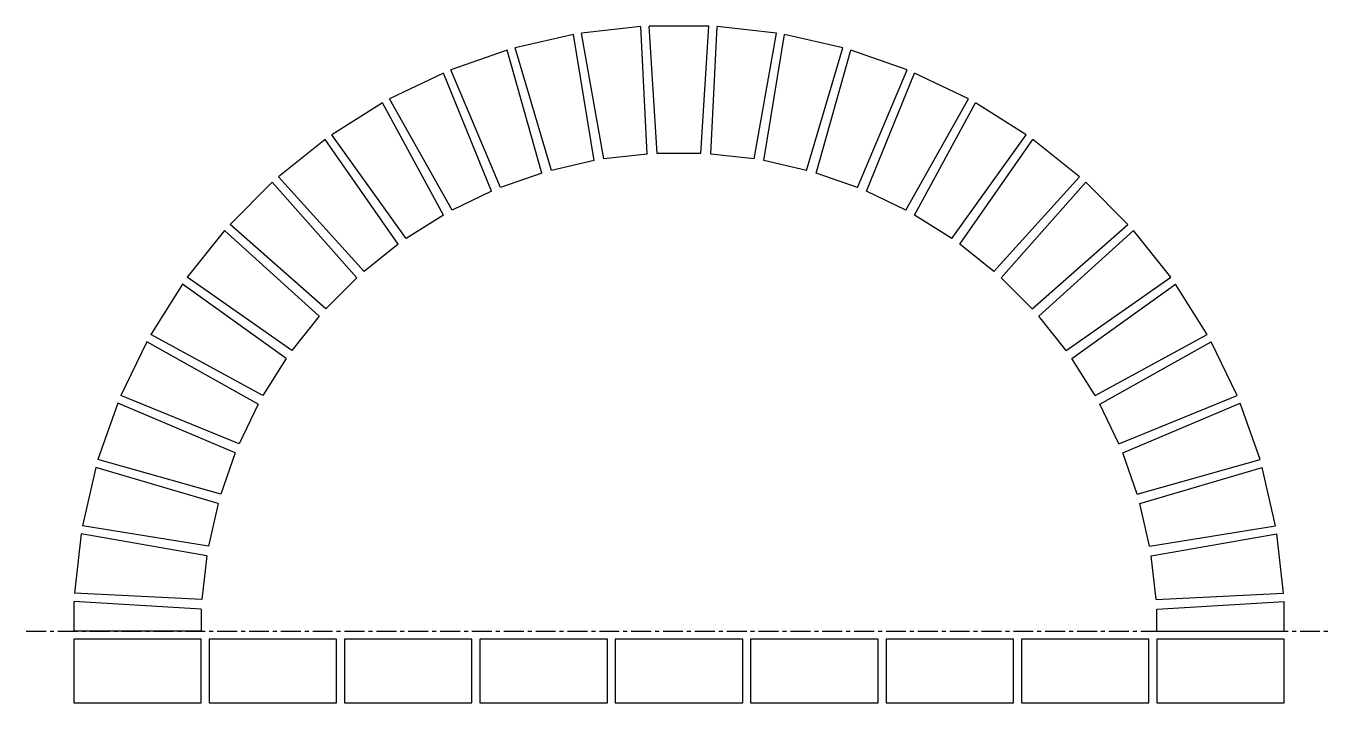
# Model space of a CAD drawing. Header units: inches. Extents: x 0 to 82, y 2 to 44.5.
import ezdxf

# ---------------------------------------------------------------- set-up
doc = ezdxf.new("R2010")
doc.units = ezdxf.units.IN
doc.header["$MEASUREMENT"] = 0
doc.linetypes.add('CENTER', pattern=[2, 1.25, -0.25, 0.25, -0.25])
doc.layers.add('Center Line', color=3, linetype='CENTER')
doc.layers.add('Visible Lines', color=1, linetype='Continuous')

# ---------------------------------------------------------------- blocks, each defined once
blk = doc.blocks.new('*U2')
at = {"layer": 'Visible Lines'}
for p, q in [((4, 2), (-4, 2)), ((-4, 2), (-4, -2)), ((4, -2), (4, 2)), ((-4, -2), (4, -2))]:
    blk.add_line(p, q, dxfattribs=at)
blk = doc.blocks.new('*U3')
at = {"layer": 'Visible Lines', "color": 0, "linetype": 'ByBlock', "lineweight": -2, "transparency": 16777216}
for p in [(0, 0), (8.5, 0), (17, 0), (25.5, 0), (34, 0), (42.5, 0), (51, 0), (59.5, 0), (68, 0)]:
    blk.add_blockref('*U2', p, dxfattribs=at)

msp = doc.modelspace()

# ---------------------------------------------------------------- linework, layer by layer
at = {"layer": 'Center Line'}
msp.add_line((0, 6.5), (82, 6.5), dxfattribs=at)
at = {"layer": 'Visible Lines'}
for p, q in [((38.609, 44.471), (34.882, 44.051)), ((39.007, 36.465), (38.609, 44.471)), ((42.875, 44.5), (39.125, 44.5)), ((39.625, 36.5), (39.125, 44.5)), ((42.375, 36.5), (42.875, 44.5)), ((42.993, 36.465), (43.391, 44.471)), ((47.118, 44.051), (43.391, 44.471)), ((34.372, 43.964), (30.716, 43.13)), ((35.665, 36.054), (34.372, 43.964)), ((36.275, 36.157), (34.882, 44.051)), ((45.725, 36.157), (47.118, 44.051)), ((46.335, 36.054), (47.628, 43.964)), ((51.284, 43.13), (47.628, 43.964)), ((30.219, 42.987), (26.68, 41.748)), ((32.389, 35.271), (30.219, 42.987)), ((32.984, 35.442), (30.716, 43.13)), ((49.016, 35.442), (51.284, 43.13)), ((49.611, 35.271), (51.781, 42.987)), ((55.32, 41.748), (51.781, 42.987)), ((26.202, 41.55), (22.823, 39.923)), ((29.222, 34.126), (26.202, 41.55)), ((29.794, 34.362), (26.68, 41.748)), ((52.206, 34.362), (55.32, 41.748)), ((52.778, 34.126), (55.798, 41.55)), ((59.177, 39.923), (55.798, 41.55)), ((22.37, 39.673), (19.195, 37.678)), ((26.203, 32.633), (22.37, 39.673)), ((26.745, 32.932), (22.823, 39.923)), ((55.255, 32.932), (59.177, 39.923)), ((55.797, 32.633), (59.63, 39.673)), ((62.805, 37.678), (59.63, 39.673)), ((18.773, 37.379), (15.841, 35.041)), ((23.37, 30.812), (18.773, 37.379)), ((23.875, 31.17), (19.195, 37.678)), ((58.125, 31.17), (62.805, 37.678)), ((58.63, 30.812), (63.227, 37.379)), ((66.159, 35.041), (63.227, 37.379)), ((39.007, 36.465), (36.275, 36.157)), ((42.375, 36.5), (39.625, 36.5)), ((45.725, 36.157), (42.993, 36.465)), ((32.389, 35.271), (29.794, 34.362)), ((35.665, 36.054), (32.984, 35.442)), ((49.016, 35.442), (46.335, 36.054)), ((52.206, 34.362), (49.611, 35.271)), ((15.456, 34.696), (12.804, 32.044)), ((20.759, 28.685), (15.456, 34.696)), ((21.22, 29.098), (15.841, 35.041)), ((60.78, 29.098), (66.159, 35.041)), ((61.241, 28.685), (66.544, 34.696)), ((69.196, 32.044), (66.544, 34.696)), ((29.222, 34.126), (26.745, 32.932)), ((55.255, 32.932), (52.778, 34.126)), ((18.815, 26.741), (12.804, 32.044)), ((26.203, 32.633), (23.875, 31.17)), ((58.125, 31.17), (55.797, 32.633)), ((63.185, 26.741), (69.196, 32.044)), ((12.459, 31.659), (10.121, 28.727)), ((18.402, 26.28), (12.459, 31.659)), ((63.598, 26.28), (69.541, 31.659)), ((71.879, 28.727), (69.541, 31.659)), ((23.37, 30.812), (21.22, 29.098)), ((60.78, 29.098), (58.63, 30.812)), ((16.688, 24.13), (10.121, 28.727)), ((65.312, 24.13), (71.879, 28.727)), ((9.822, 28.305), (7.827, 25.13)), ((16.33, 23.625), (9.822, 28.305)), ((20.759, 28.685), (18.815, 26.741)), ((63.185, 26.741), (61.241, 28.685)), ((65.67, 23.625), (72.178, 28.305)), ((74.173, 25.13), (72.178, 28.305)), ((18.402, 26.28), (16.688, 24.13)), ((65.312, 24.13), (63.598, 26.28)), ((7.577, 24.677), (5.95, 21.298)), ((14.568, 20.755), (7.577, 24.677)), ((14.867, 21.297), (7.827, 25.13)), ((67.133, 21.297), (74.173, 25.13)), ((67.432, 20.755), (74.423, 24.677)), ((76.05, 21.298), (74.423, 24.677)), ((16.33, 23.625), (14.867, 21.297)), ((67.133, 21.297), (65.67, 23.625)), ((5.752, 20.82), (4.513, 17.281)), ((13.138, 17.706), (5.752, 20.82)), ((13.374, 18.278), (5.95, 21.298)), ((14.568, 20.755), (13.374, 18.278)), ((68.626, 18.278), (67.432, 20.755)), ((68.626, 18.278), (76.05, 21.298)), ((68.862, 17.706), (76.248, 20.82)), ((77.487, 17.281), (76.248, 20.82)), ((12.229, 15.111), (4.513, 17.281)), ((13.138, 17.706), (12.229, 15.111)), ((69.771, 15.111), (68.862, 17.706)), ((69.771, 15.111), (77.487, 17.281)), ((4.37, 16.784), (3.536, 13.128)), ((12.058, 14.516), (4.37, 16.784)), ((69.942, 14.516), (77.63, 16.784)), ((78.464, 13.128), (77.63, 16.784)), ((12.058, 14.516), (11.446, 11.835)), ((70.554, 11.835), (69.942, 14.516)), ((11.446, 11.835), (3.536, 13.128)), ((70.554, 11.835), (78.464, 13.128)), ((3.449, 12.618), (3.029, 8.891)), ((11.343, 11.225), (3.449, 12.618)), ((70.657, 11.225), (78.551, 12.618)), ((78.971, 8.891), (78.551, 12.618)), ((11.343, 11.225), (11.035, 8.493)), ((70.965, 8.493), (70.657, 11.225)), ((3, 8.375), (3, 6.5)), ((11, 7.875), (3, 8.375)), ((11.035, 8.493), (3.029, 8.891)), ((70.965, 8.493), (78.971, 8.891)), ((71, 7.875), (79, 8.375)), ((79, 6.5), (79, 8.375)), ((11, 7.875), (11, 6.5)), ((71, 6.5), (71, 7.875)), ((11, 6.5), (3, 6.5)), ((71, 6.5), (79, 6.5))]:
    msp.add_line(p, q, dxfattribs=at)

# ---------------------------------------------------------------- block references
msp.add_blockref('*U3', (7, 4), dxfattribs=at)

doc.saveas('drawing.dxf')
